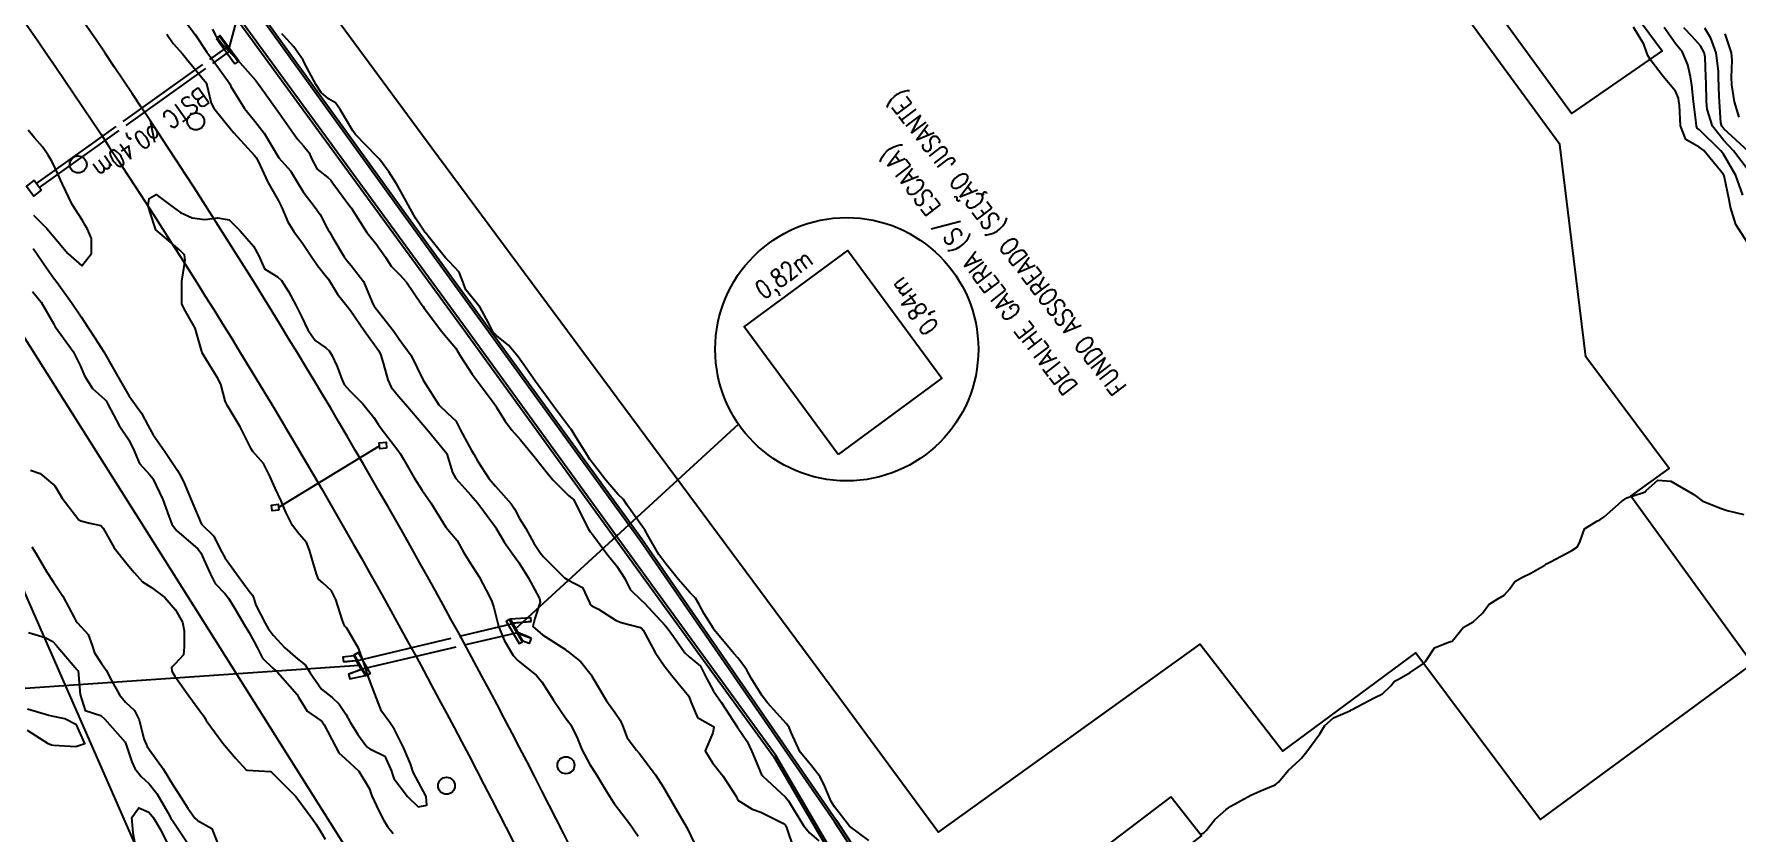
# Model space of a CAD drawing. Header units: metres. Extents: x 307586 to 320046, y 7427249 to 7434250.
# Drawn here: x 317847.4 to 317986.5, y 7431368.7 to 7431434 of the extents above; entities that cross this region are included whole.
import ezdxf

# ---------------------------------------------------------------- set-up
doc = ezdxf.new("R2010")
doc.units = ezdxf.units.M
doc.header["$MEASUREMENT"] = 0
doc.linetypes.add('CONTINUO', pattern=[0])
doc.linetypes.add('TRACEJADO', pattern=[8.7, 8, -0.7])
for name, color, linetype in [('ALA', 45, 'Continuous'), ('BUEIRO', 151, 'Continuous'), ('Canaleta de Drenagem', 151, 'Continuous'), ('Curvas de Nivel 1m', 11, 'Continuous'), ('Curvas de Nivel 5m', 15, 'Continuous'), ('DETALHES', 45, 'Continuous'), ('Divisa', 42, 'FENCELINE2'), ('Edificações', 30, 'Continuous'), ('Hidrografia', 140, 'Continuous'), ('Linha Férrea', 20, 'Continuous'), ('Portico', 45, 'Continuous'), ('Postes', 20, 'Continuous'), ('TEXTO', 45, 'Continuous'), ('Vias Primárias', 230, 'Continuous')]:
    doc.layers.add(name, color=color, linetype=linetype)
doc.styles.add('ROMANS', font='romans', dxfattribs={"height": 0.2})
doc.linetypes.add('FENCELINE2', pattern='A,0.25,-0.1,[132,ltypeshp.shx,S=0.1,R=0,X=-0.1,Y=0],-0.1,1', length=1.45)

msp = doc.modelspace()

# ---------------------------------------------------------------- linework, layer by layer
at = {"layer": 'ALA', "linetype": 'CONTINUO'}
for points in [[(317873.55, 7431383.18, 744.07), (317872.66, 7431383.09, 743.33), (317872.71, 7431382.69, 743.33)], [(317872.71, 7431382.69, 743.33), (317873.77, 7431382.81, 744.12)], [(317873.73, 7431382.77, 743.36), (317872.71, 7431382.69, 743.33)], [(317873.1, 7431381.7, 743.49), (317874.11, 7431382.1, 743.73)], [(317874.2, 7431382.07, 744.1), (317873.1, 7431381.7, 743.49)], [(317873.1, 7431381.7, 743.49), (317873.22, 7431381.32, 743.49), (317874.5, 7431381.57, 744.06)]]:
    msp.add_polyline3d(points, dxfattribs=at)
at = {"layer": 'BUEIRO', "linetype": 'TRACEJADO', "flags": 128}
for points in [[(317847.63, 7431421.75), (317863.27, 7431432.95)], [(317847.87, 7431421.43), (317863.51, 7431432.63)], [(317873.73, 7431382.77), (317886.54, 7431385.83)], [(317874.11, 7431382.1), (317886.96, 7431385.1)]]:
    msp.add_lwpolyline(points, dxfattribs=at)
at = {"layer": 'BUEIRO', "linetype": 'CONTINUO'}
for points in [[(317862.32, 7431433.61, 742.12), (317862.58, 7431433.8, 742.09), (317864.09, 7431431.71, 742.14), (317863.83, 7431431.54, 742.12)], [(317862.32, 7431433.61, 742.12), (317863.83, 7431431.54, 742.12)], [(317864.09, 7431431.71, 742.14), (317864.16, 7431431.74, 741.44), (317862.6, 7431433.85, 741.46), (317862.58, 7431433.8, 742.09)], [(317847.44, 7431422.02, 742.87), (317846.81, 7431421.55, 742.88), (317847.4, 7431420.71, 742.86), (317848.03, 7431421.2, 742.89)], [(317847.44, 7431422.02, 742.87), (317848.03, 7431421.2, 742.89)], [(317886.25, 7431386.19, 744.29), (317885.99, 7431386.01, 744.28), (317887.05, 7431384.18, 744.29), (317887.32, 7431384.33, 744.29)], [(317887.32, 7431384.33, 744.29), (317886.25, 7431386.19, 744.29)], [(317886.25, 7431386.19, 744.29), (317886.35, 7431386.18, 744.05), (317886.48, 7431385.89, 744.01), (317886.95, 7431385.05, 744.04), (317887.35, 7431384.38, 743.9), (317887.32, 7431384.33, 744.29)], [(317888.04, 7431386, 743.23), (317888.01, 7431386.3, 743.23), (317886.35, 7431386.18, 744.05)], [(317886.48, 7431385.89, 744.01), (317888.04, 7431386, 743.23)], [(317888.04, 7431386, 743.23), (317886.54, 7431385.83, 743.19)], [(317886.48, 7431385.89, 744.01), (317886.54, 7431385.83, 743.19), (317886.96, 7431385.1, 743.11), (317886.95, 7431385.05, 744.04)], [(317886.95, 7431385.05, 744.04), (317888.03, 7431384.63, 743.28)], [(317888.03, 7431384.63, 743.28), (317886.96, 7431385.1, 743.11)], [(317888.03, 7431384.63, 743.28), (317887.86, 7431384.19, 743.28), (317887.35, 7431384.38, 743.9)], [(317873.58, 7431383.27, 744.31), (317873.55, 7431383.18, 744.07), (317873.77, 7431382.81, 744.12), (317874.2, 7431382.07, 744.1), (317874.5, 7431381.57, 744.06), (317874.57, 7431381.56, 744.31)], [(317873.58, 7431383.27, 744.31), (317873.9, 7431383.45, 744.32), (317874.89, 7431381.75, 744.32), (317874.57, 7431381.56, 744.31)], [(317873.58, 7431383.27, 744.31), (317874.57, 7431381.56, 744.31)], [(317873.77, 7431382.81, 744.12), (317873.73, 7431382.77, 743.36), (317874.11, 7431382.1, 743.73), (317874.2, 7431382.07, 744.1)]]:
    msp.add_polyline3d(points, dxfattribs=at)
at = {"layer": 'Canaleta de Drenagem'}
for points in [[(317711.35, 7431642.24), (317738.13, 7431605.86), (317763.76, 7431571.78), (317776.08, 7431555.15), (317781.59, 7431546.59), (317786.01, 7431540.72), (317803.2, 7431518.55), (317828.62, 7431483.24), (317852.68, 7431450.67), (317882.51, 7431409.85), (317897.99, 7431388.52), (317907.86, 7431374.93), (317912.28, 7431367.41), (317922.62, 7431349.98), (317925.54, 7431345.86), (317926.4, 7431343.8), (317929.11, 7431338.36), (317934.57, 7431329.3), (317939.1, 7431318.05), (317940.7, 7431313.98), (317939.8, 7431313)], [(317732.78, 7431616.4), (317736.06, 7431612.49), (317738.72, 7431608.62), (317740.08, 7431606.21), (317742.14, 7431604.63), (317743.04, 7431602.43), (317747.85, 7431596.47), (317762.18, 7431577.19), (317764.51, 7431573.4), (317768.98, 7431567.77), (317775.53, 7431557.96), (317779.06, 7431552.98), (317782.37, 7431548.06), (317800.11, 7431525.98), (317823.75, 7431494.03), (317849.03, 7431459.11), (317877.77, 7431419.31), (317897.08, 7431392.73), (317912.99, 7431369.75), (317923.93, 7431352.98), (317928.48, 7431344.42), (317934.47, 7431334.71), (317943.39, 7431314.72), (317944.78, 7431314.29)]]:
    msp.add_lwpolyline(points, dxfattribs=at)
at = {"layer": 'Curvas de Nivel 1m', "flags": 128}
for points, elevation in [([(317859.57, 7431435.26), (317860.58, 7431433.93), (317861.54, 7431432.48), (317861.78, 7431432.16), (317861.97, 7431431.91), (317863.22, 7431430.18), (317863.42, 7431429.89), (317863.44, 7431429.83), (317863.5, 7431429.67), (317864.61, 7431427.88), (317865.47, 7431426.84), (317866.21, 7431425.86), (317867.43, 7431423.85), (317868.38, 7431422.79), (317868.96, 7431421.83), (317869.4, 7431421.07), (317870.38, 7431419.81), (317870.8, 7431419.23), (317871.37, 7431418.1), (317871.48, 7431417.91), (317871.56, 7431417.8), (317871.84, 7431417.31), (317872.77, 7431415.78), (317873.01, 7431415.45), (317873.33, 7431415.07), (317874.33, 7431413.76), (317875.11, 7431411.94), (317875.2, 7431411.75), (317875.29, 7431411.62), (317876.8, 7431409.73), (317876.98, 7431409.45), (317877.26, 7431409.04), (317878.24, 7431407.71), (317879.21, 7431405.7), (317880.49, 7431403.69), (317881.19, 7431403.01), (317881.89, 7431402.38), (317882.24, 7431401.66), (317883.15, 7431399.94), (317883.34, 7431399.65), (317883.66, 7431399.12), (317884.61, 7431397.64), (317885.11, 7431397.04), (317886.39, 7431395.61), (317886.67, 7431395.19), (317887.08, 7431394.41), (317887.59, 7431393.59), (317888.26, 7431392.39), (317888.79, 7431391.58), (317889.05, 7431391.27), (317890.76, 7431389.56), (317891.02, 7431389.38), (317892.24, 7431388.77), (317892.81, 7431387.53), (317892.86, 7431387.39), (317893, 7431387.28), (317893.53, 7431387), (317894.99, 7431386.07), (317895.38, 7431385.9), (317896.98, 7431385.51), (317897.03, 7431385.48), (317897.19, 7431385.27), (317898.17, 7431383.47), (317898.94, 7431382.35), (317899.64, 7431381.45), (317900.91, 7431379.88), (317901.09, 7431379.44), (317901.62, 7431378.16), (317902.88, 7431377.45), (317902.92, 7431377.41), (317902.95, 7431377.34), (317902.88, 7431376.9), (317902.26, 7431375.42), (317902.85, 7431374.44), (317903.7, 7431373.4), (317904.82, 7431371.66), (317904.89, 7431371.46), (317904.93, 7431371.39), (317906.1, 7431370.67), (317906.8, 7431370.41), (317908.6, 7431369.53), (317908.78, 7431369.39), (317908.82, 7431369.34), (317908.86, 7431369.26), (317909.51, 7431367.33)], 742), ([(317858.27, 7431433.96), (317858.79, 7431433.2), (317859.54, 7431432.34), (317859.89, 7431431.94), (317861.5, 7431429.94), (317861.52, 7431429.92), (317861.9, 7431428.33), (317862.11, 7431427.91), (317863.46, 7431426.22), (317863.75, 7431425.89), (317865.43, 7431424.03), (317865.56, 7431423.87), (317865.72, 7431423.58), (317866.51, 7431421.86), (317867.39, 7431420.33), (317867.63, 7431419.85), (317868.17, 7431418.63), (317868.65, 7431417.83), (317869.35, 7431416.89), (317870.07, 7431415.81), (317870.57, 7431415.05), (317871.32, 7431414.14), (317871.47, 7431413.95), (317871.57, 7431413.8), (317872.22, 7431412.71), (317872.98, 7431411.77), (317873.29, 7431411.38), (317874.38, 7431409.76), (317875.25, 7431408.57), (317875.59, 7431408.09), (317875.75, 7431407.74), (317875.97, 7431407), (317876.32, 7431405.73), (317876.6, 7431405.12), (317877.2, 7431404.38), (317877.79, 7431403.71), (317879.18, 7431402.07), (317879.5, 7431401.7), (317881.14, 7431399.71), (317881.16, 7431399.68), (317881.62, 7431398.16), (317881.89, 7431397.67), (317883.1, 7431396.3), (317883.68, 7431395.64), (317885.07, 7431393.77), (317885.13, 7431393.69), (317885.16, 7431393.63), (317885.87, 7431392.43), (317886.46, 7431391.61), (317887.04, 7431390.81), (317887.79, 7431389.59), (317888.71, 7431387.88), (317888.78, 7431387.58), (317888.34, 7431386.23), (317888.17, 7431385.59), (317888.97, 7431384.89), (317890.83, 7431383.69), (317890.95, 7431383.6), (317891.01, 7431383.56), (317892.09, 7431382.69), (317892.93, 7431381.63), (317892.99, 7431381.53), (317893.07, 7431381.39), (317894.19, 7431379.52), (317894.89, 7431378.52), (317895.32, 7431377.94), (317895.5, 7431377.5), (317895.87, 7431376.49), (317896.65, 7431375.48), (317896.86, 7431375.25), (317898.2, 7431373.47), (317898.82, 7431372.5), (317899.42, 7431371.45), (317900.33, 7431369.9), (317900.6, 7431369.44), (317900.78, 7431369.11), (317901.32, 7431367.98)], 743), ([(317862, 7431434.35), (317862.23, 7431433.91), (317862.78, 7431433.14), (317863.54, 7431432.37), (317864.03, 7431431.89), (317865.51, 7431430.19), (317865.77, 7431429.87), (317866.53, 7431428.82), (317867.2, 7431427.85), (317867.48, 7431427.46), (317868.63, 7431425.83), (317868.97, 7431425.35), (317869.44, 7431424.84), (317869.89, 7431424.27), (317870.09, 7431423.81), (317870.55, 7431422.94), (317871.42, 7431422.24), (317871.66, 7431422.04), (317871.83, 7431421.79), (317873.14, 7431420.02), (317873.32, 7431419.77), (317873.35, 7431419.74), (317873.38, 7431419.69), (317874.62, 7431417.76), (317875.35, 7431416.86), (317876.14, 7431415.74), (317876.59, 7431415), (317877.32, 7431414.29), (317877.84, 7431413.71), (317879.06, 7431411.94), (317879.22, 7431411.7), (317879.29, 7431411.59), (317880.72, 7431409.69), (317881.26, 7431409.05), (317881.88, 7431408.3), (317882.27, 7431407.66), (317883.22, 7431406.2), (317883.63, 7431405.65), (317884.92, 7431403.91), (317885.12, 7431403.63), (317885.19, 7431403.51), (317885.9, 7431402.34), (317886.47, 7431401.61), (317887.16, 7431400.83), (317888.16, 7431399.59), (317889.13, 7431398.39), (317889.8, 7431397.57), (317891.11, 7431396.26), (317891.49, 7431395.94), (317891.7, 7431395.55), (317892.3, 7431394.33), (317892.72, 7431393.54), (317892.86, 7431393.32), (317893.07, 7431393.07), (317894.22, 7431391.52), (317895.04, 7431390.5), (317895.68, 7431389.5), (317896.13, 7431388.6), (317897.01, 7431387.74), (317897.3, 7431387.48), (317898.98, 7431385.67), (317899.16, 7431385.46), (317899.66, 7431384.77), (317900.59, 7431383.44), (317900.95, 7431383.11), (317901.86, 7431382.35), (317902.33, 7431381.42), (317902.92, 7431380.31), (317903.55, 7431379.4), (317904.88, 7431377.39), (317905.69, 7431376.19), (317906.07, 7431375.37), (317906.84, 7431373.54), (317906.96, 7431373.36), (317908.82, 7431371.64), (317909.06, 7431371.34), (317909.48, 7431370.66), (317910.29, 7431369.32), (317910.78, 7431368.73), (317911.53, 7431368.07)], 741), ([(317915.62, 7431368.1), (317914.78, 7431368.73), (317914.05, 7431369.28), (317912.81, 7431370.85), (317912.54, 7431371.29), (317912.04, 7431372.51), (317911.66, 7431373.31), (317910.85, 7431374.32), (317910.02, 7431375.33), (317909.28, 7431376.93), (317909.12, 7431377.34), (317908.89, 7431377.63), (317907.35, 7431379.36), (317906.91, 7431379.92), (317906.01, 7431381.37), (317905.63, 7431382.07), (317904.95, 7431382.99), (317904.59, 7431383.39), (317902.98, 7431385.32), (317902.92, 7431385.41), (317902.18, 7431386.61), (317901.74, 7431387.43), (317901.46, 7431387.89), (317901.01, 7431388.35), (317900.05, 7431389.45), (317899.04, 7431390.7), (317898.46, 7431391.47), (317897.62, 7431392.92), (317897.32, 7431393.48), (317897.08, 7431393.81), (317895.89, 7431395.5), (317895.57, 7431395.96), (317895.11, 7431396.39), (317894.13, 7431397.52), (317893.14, 7431398.84), (317892.83, 7431399.22), (317892.63, 7431399.54), (317891.7, 7431401.01), (317891.38, 7431401.56), (317891.3, 7431401.69), (317891.18, 7431401.84), (317889.87, 7431403.57), (317889.21, 7431404.48), (317888.39, 7431405.59), (317887.24, 7431407.21), (317886.97, 7431407.6), (317886.18, 7431408.55), (317885.26, 7431409.29), (317884.94, 7431409.63), (317884.54, 7431410.38), (317883.87, 7431411.64), (317883.3, 7431412.35), (317882.71, 7431413.06), (317882.47, 7431413.66), (317882.16, 7431414.51), (317881.33, 7431415.4), (317881.05, 7431415.68), (317879.74, 7431417.31), (317879.43, 7431417.7), (317879.36, 7431417.79), (317878.6, 7431418.93), (317878.16, 7431419.72), (317877.4, 7431421.1), (317877.03, 7431421.73), (317876.41, 7431422.72), (317875.64, 7431423.75), (317875.44, 7431423.97), (317873.69, 7431425.77), (317873.46, 7431426.05), (317872.42, 7431427.79), (317872.04, 7431428.35), (317871.49, 7431428.68), (317870.87, 7431429.18), (317870.48, 7431429.81), (317869.53, 7431431.58), (317869.4, 7431431.82), (317868.64, 7431432.93), (317867.8, 7431433.85), (317867.67, 7431433.97)], 741), ([(317987.37, 7431416.96), (317986.45, 7431418.42), (317986.01, 7431419.82), (317985.9, 7431420.43), (317985.5, 7431422.37), (317985.48, 7431422.43), (317985.44, 7431422.49), (317983.85, 7431424.45), (317983.47, 7431424.73), (317982.36, 7431425.36), (317981.94, 7431426.47), (317981.84, 7431428.14), (317981.81, 7431428.48), (317981.77, 7431428.73), (317981.52, 7431429.3), (317980.52, 7431430.49), (317979.55, 7431431.77), (317979.27, 7431432.22), (317979.17, 7431432.51), (317978.94, 7431433.13), (317978.09, 7431434.52)], 742), ([(317987.03, 7431420.8), (317986.45, 7431422.42), (317985.46, 7431424.14), (317985.22, 7431424.43), (317983.48, 7431426.13), (317983.31, 7431426.28), (317983.25, 7431426.45), (317983.22, 7431426.72), (317983.01, 7431428.46), (317982.86, 7431429.79), (317982.75, 7431430.46), (317982.54, 7431431.46), (317982.1, 7431432.47), (317981.86, 7431432.77), (317981.56, 7431433.13), (317980.59, 7431434.49)], 743), ([(317987.45, 7431422.85), (317986.26, 7431424.42), (317985.47, 7431425.26), (317984.56, 7431426.44), (317984.11, 7431427.84), (317984.06, 7431428.44), (317984.02, 7431429.96), (317984, 7431430.45), (317983.94, 7431432.06), (317983.87, 7431432.45), (317983.57, 7431432.99), (317982.88, 7431433.76), (317982.21, 7431434.47)], 744), ([(317986.74, 7431427.17), (317986.35, 7431428.42), (317986.13, 7431429.82), (317986.11, 7431430.42), (317986.15, 7431431.83), (317986.09, 7431432.42), (317985.58, 7431433.99)], 746), ([(317847.37, 7431419.18), (317848.48, 7431418.07), (317849.35, 7431417.05), (317850.17, 7431416.05), (317851.32, 7431415.04), (317852.11, 7431416.03), (317852.12, 7431417.26), (317851.78, 7431418.03), (317851.63, 7431418.3), (317851.37, 7431418.73), (317850.54, 7431420.05), (317849.76, 7431421.7), (317849.59, 7431422.06), (317849.42, 7431422.43), (317848.89, 7431423.53), (317848.59, 7431424.07), (317848.12, 7431424.76), (317847.45, 7431425.48), (317846.94, 7431426.1)], 743), ([(317847.34, 7431416.46), (317847.61, 7431416.08), (317848.25, 7431415.15), (317849.01, 7431414.06), (317849.31, 7431413.67), (317850.49, 7431412.05), (317851.28, 7431410.86), (317851.81, 7431410.03), (317852.39, 7431409.16), (317853.13, 7431408.01), (317853.24, 7431407.83), (317854.27, 7431406), (317855.2, 7431404.4), (317855.36, 7431404.16), (317855.5, 7431403.99), (317856.2, 7431402.99), (317856.74, 7431401.97), (317857.16, 7431401.24), (317858.05, 7431399.95), (317859.13, 7431398.33), (317859.37, 7431397.94), (317859.62, 7431397.43), (317860.27, 7431395.93), (317861.07, 7431394), (317861.1, 7431393.95), (317861.13, 7431393.92), (317862.12, 7431392.96), (317862.64, 7431391.9), (317863.04, 7431391.15), (317863.96, 7431389.88), (317865.01, 7431388.46), (317865.28, 7431388.14), (317865.37, 7431387.86), (317865.53, 7431387.32), (317866.3, 7431385.85), (317866.55, 7431385.43), (317866.96, 7431384.88), (317867.91, 7431383.83), (317868.94, 7431382.95), (317869.56, 7431382.44), (317869.97, 7431381.81), (317870.91, 7431380.47), (317871.77, 7431379.79), (317872.36, 7431379.24), (317872.89, 7431378.42), (317873.26, 7431377.77), (317873.87, 7431376.76), (317874.61, 7431375.75), (317874.85, 7431375.59), (317876.09, 7431374.98), (317876.66, 7431373.72), (317876.69, 7431373.58), (317876.83, 7431373.16), (317877.93, 7431371.71), (317878.8, 7431370.86), (317879.51, 7431370.98), (317879.47, 7431371.69), (317878.82, 7431372.87), (317878.39, 7431373.7), (317878.18, 7431374.36), (317877.61, 7431375.71), (317876.87, 7431377.18), (317876.48, 7431377.73), (317875.81, 7431378.66), (317875.4, 7431379.74), (317874.92, 7431381.01), (317874.65, 7431381.75), (317874.54, 7431382.15), (317873.95, 7431383.76), (317872.97, 7431385.45), (317872.82, 7431385.62), (317872.72, 7431385.77), (317872.59, 7431386.16), (317872.08, 7431387.78), (317871.72, 7431388.5), (317871.02, 7431389.14), (317870.67, 7431389.45), (317870.53, 7431389.8), (317870.32, 7431390.52), (317869.93, 7431391.81), (317869.68, 7431392.43), (317869.07, 7431393.12), (317868.54, 7431393.83), (317868, 7431394.92), (317867.6, 7431395.83), (317867.11, 7431396.87), (317866.68, 7431397.85), (317866.17, 7431398.89), (317865.31, 7431399.87), (317865.15, 7431400.1), (317864.26, 7431401.88), (317863.19, 7431403.66), (317863.11, 7431403.81), (317863.07, 7431403.89), (317862.67, 7431405.36), (317862.42, 7431405.9), (317861.24, 7431407.8), (317861.17, 7431407.92), (317861.13, 7431408.03), (317860.58, 7431409.93), (317859.7, 7431411.52), (317859.5, 7431411.94), (317859.5, 7431413.75), (317859.52, 7431413.94), (317859.77, 7431415.49), (317859.71, 7431415.94), (317859.34, 7431416.31), (317857.36, 7431417.96), (317856.87, 7431419.46), (317856.76, 7431419.97), (317856.82, 7431420.54), (317857.4, 7431420.85), (317858.61, 7431419.95), (317859.38, 7431419.38), (317860.34, 7431418.96), (317861.37, 7431418.81), (317862.42, 7431418.95), (317863.37, 7431418.78), (317864.27, 7431417.88), (317865.34, 7431416.63), (317865.79, 7431415.86), (317866.25, 7431414.79), (317867.32, 7431414.13), (317867.63, 7431413.84), (317868.2, 7431412.94), (317868.81, 7431411.82), (317869.28, 7431410.9), (317869.79, 7431409.81), (317870.39, 7431408.94), (317871.25, 7431408.34), (317871.54, 7431408.09), (317871.72, 7431407.79), (317872.2, 7431406.81), (317872.58, 7431405.78), (317872.77, 7431405.34), (317873.2, 7431404.86), (317874.29, 7431403.76), (317875.18, 7431402.64), (317875.53, 7431402.1), (317875.77, 7431401.74), (317877.15, 7431399.99), (317877.33, 7431399.72), (317877.61, 7431399.25), (317878.48, 7431397.71), (317879.11, 7431396.74), (317879.83, 7431395.69), (317881.07, 7431393.68), (317882, 7431392.6), (317882.52, 7431391.66), (317883.04, 7431390.77), (317883.79, 7431389.64), (317884.66, 7431387.98), (317884.83, 7431387.63), (317885, 7431387.13), (317885.36, 7431385.62), (317885.82, 7431384.47), (317886.31, 7431383.61), (317886.56, 7431383.21), (317886.94, 7431382.81), (317888.46, 7431381.58), (317888.92, 7431381.05), (317889.85, 7431379.57), (317890.89, 7431378.04), (317891.11, 7431377.78), (317891.28, 7431377.55), (317891.8, 7431376.48), (317892.18, 7431375.54), (317892.84, 7431374.3), (317893.36, 7431373.52), (317894.17, 7431372.17), (317894.56, 7431371.51), (317894.81, 7431371.13), (317896.06, 7431369.49), (317896.37, 7431369.07), (317896.77, 7431368.47)], 744), ([(317847.13, 7431398.34), (317847.91, 7431398.07), (317849.11, 7431397.07), (317849.73, 7431396.05), (317851.08, 7431394.29), (317851.24, 7431394.2), (317851.97, 7431394.03), (317852.88, 7431393.83), (317853.07, 7431393.62), (317853.98, 7431392), (317855.03, 7431390.68), (317855.59, 7431389.98), (317856.27, 7431389.22), (317857.01, 7431388.76), (317858.1, 7431387.95), (317858.99, 7431386.93), (317859.55, 7431385.93), (317859.68, 7431385.22), (317859.7, 7431383.93), (317859.62, 7431383.26), (317858.94, 7431382.54), (317858.65, 7431382.23), (317858.68, 7431381.94), (317858.93, 7431381.52), (317860.08, 7431379.93), (317860.89, 7431378.81), (317861.26, 7431378.28), (317861.49, 7431377.91), (317862.86, 7431376.05), (317862.99, 7431375.89), (317863.91, 7431374.81), (317864.76, 7431373.87), (317864.83, 7431373.84), (317866.73, 7431373.74), (317866.83, 7431373.69), (317868.71, 7431371.82), (317868.81, 7431371.7), (317870.21, 7431369.81), (317870.45, 7431369.47), (317870.77, 7431368.95), (317871.2, 7431368.22)], 746), ([(317942.79, 7431368.66), (317942.99, 7431368.73), (317943.17, 7431368.93), (317943.89, 7431369.83), (317944.81, 7431370.63), (317945.21, 7431370.9), (317946.82, 7431371.81), (317947.57, 7431372.13), (317948.83, 7431372.64), (317949.1, 7431372.86), (317949.87, 7431373.83), (317950.86, 7431374.73), (317950.92, 7431374.78), (317950.96, 7431374.84), (317951.41, 7431375.37), (317952.46, 7431376.82), (317952.62, 7431377.08), (317952.89, 7431377.49), (317953.58, 7431378.12), (317954.91, 7431378.7), (317954.97, 7431378.73), (317955.05, 7431378.79), (317956.92, 7431379.75), (317957.59, 7431380.09), (317958.27, 7431380.75), (317958.57, 7431381.11), (317958.94, 7431381.32), (317959.85, 7431381.82), (317960.95, 7431382.57), (317961.09, 7431382.72), (317961.85, 7431383.83), (317962.98, 7431384.3), (317963.28, 7431384.38), (317963.53, 7431384.68), (317964.18, 7431385.49), (317965, 7431385.96), (317965.76, 7431386.66), (317966.27, 7431387.39), (317967.02, 7431387.85), (317967.52, 7431388.14), (317967.96, 7431388.63), (317968.41, 7431389.26), (317969.04, 7431389.61), (317969.71, 7431389.95), (317970.85, 7431390.6), (317970.97, 7431390.69), (317971.05, 7431390.73), (317971.31, 7431390.85), (317973.07, 7431391.79), (317973.53, 7431392.1), (317973.74, 7431392.56), (317974.1, 7431393.55), (317975.1, 7431394.19), (317975.35, 7431394.3), (317975.7, 7431394.54), (317977.12, 7431395.8), (317977.56, 7431396.08), (317978.82, 7431396.5), (317979.05, 7431396.58), (317979.13, 7431396.68), (317980.09, 7431397.54), (317981.14, 7431397.46), (317982.88, 7431396.45), (317983.02, 7431396.35), (317983.12, 7431396.27), (317983.71, 7431395.85), (317985.11, 7431395.26), (317985.74, 7431395.05), (317987.11, 7431394.74)], 742), ([(317847.25, 7431392.08), (317847.56, 7431391.56), (317848.44, 7431390.07), (317849.01, 7431389.21), (317849.77, 7431388.05), (317850.71, 7431386.31), (317850.85, 7431386.04), (317850.97, 7431385.89), (317851.85, 7431384.92), (317852.17, 7431384.02), (317852.37, 7431383.44), (317852.94, 7431382.55), (317853.31, 7431382.01), (317853.76, 7431381.17), (317854.4, 7431379.99), (317854.9, 7431379.39), (317855.64, 7431378.73), (317856, 7431377.97), (317856.4, 7431376.42), (317856.59, 7431375.96), (317856.67, 7431375.78), (317856.85, 7431375.51), (317857.98, 7431373.95), (317858.82, 7431372.58), (317859.22, 7431371.94), (317859.99, 7431370.74), (317860.57, 7431369.92), (317860.78, 7431369.73), (317861.96, 7431369.09), (317862.4, 7431367.9)], 747), ([(317846.96, 7431385.08), (317848.34, 7431384.69), (317848.96, 7431384.36), (317849.22, 7431384.06), (317850.93, 7431382.08), (317850.95, 7431382.05), (317851.02, 7431381.95), (317851.18, 7431380.04), (317851.59, 7431378.73), (317852.89, 7431378.31), (317853.21, 7431378.01), (317854.86, 7431376.13), (317854.93, 7431375.99), (317855.4, 7431374.54), (317855.65, 7431373.98), (317856.17, 7431373.32), (317856.82, 7431372.74), (317857.45, 7431371.95), (317858.36, 7431370.38), (317858.61, 7431369.94), (317858.78, 7431369.67), (317859.92, 7431367.93)], 748), ([(317846.87, 7431377.11), (317848.53, 7431376.06), (317848.85, 7431375.92), (317849.02, 7431375.88), (317850.85, 7431375.79), (317851.57, 7431376.03), (317850.88, 7431377.54), (317849.93, 7431378.05), (317848.88, 7431378.25), (317848.63, 7431378.32), (317846.89, 7431378.82)], 748), ([(317855.67, 7431367.98), (317855.52, 7431368.73), (317855.41, 7431369.98), (317855.98, 7431370.78), (317856.79, 7431370.41), (317857.17, 7431369.96), (317857.78, 7431368.94), (317858.27, 7431367.94)], 749)]:
    msp.add_lwpolyline(points, dxfattribs=dict(at, elevation=elevation))
at = {"layer": 'Curvas de Nivel 5m', "elevation": 745, "flags": 128}
for points in [[(317987.46, 7431424.41), (317985.48, 7431426.21), (317985.31, 7431426.43), (317985.22, 7431426.7), (317985.11, 7431428.43), (317985.09, 7431428.86), (317985.04, 7431430.43), (317985.03, 7431430.94), (317984.86, 7431432.44), (317984.4, 7431433.62), (317983.93, 7431434.45)], [(317847.3, 7431412.93), (317848.01, 7431412.07), (317849.01, 7431410.32), (317849.15, 7431410.06), (317849.26, 7431409.91), (317850.63, 7431408.05), (317851.23, 7431406.85), (317851.54, 7431406.04), (317852.19, 7431405.01), (317853.19, 7431404.14), (317853.31, 7431404.01), (317853.46, 7431403.73), (317854.37, 7431402), (317855.16, 7431400.83), (317855.58, 7431399.98), (317856.05, 7431398.89), (317856.87, 7431397.96), (317857.12, 7431397.66), (317857.94, 7431395.95), (317858.44, 7431394.59), (317858.69, 7431393.94), (317859.07, 7431393.43), (317860.8, 7431391.92), (317861.05, 7431391.6), (317861.81, 7431389.91), (317862.21, 7431389.09), (317863.01, 7431388.27), (317863.32, 7431387.89), (317863.83, 7431387.04), (317864.51, 7431385.87), (317864.97, 7431385.12), (317865.42, 7431384.33), (317865.65, 7431383.86), (317866.09, 7431383), (317866.94, 7431382.17), (317867.31, 7431381.84), (317868.91, 7431380.04), (317869.04, 7431379.82), (317869.74, 7431378.66), (317870.88, 7431377.89), (317870.94, 7431377.85), (317870.97, 7431377.8), (317871.12, 7431377.56), (317872.05, 7431375.78), (317872.33, 7431375.26), (317872.84, 7431374.8), (317873.96, 7431373.76), (317874.82, 7431372.32), (317874.97, 7431371.9), (317875.02, 7431371.75), (317875.58, 7431370.52), (317875.99, 7431369.73), (317876.29, 7431369.24), (317876.77, 7431368.67)]]:
    msp.add_lwpolyline(points, dxfattribs=at)
at = {"layer": 'DETALHES'}
msp.add_lwpolyline([(317913.11, 7431399.63), (317905.43, 7431410.06), (317913.91, 7431416.29), (317921.58, 7431405.86)], close=True, dxfattribs=at)
msp.add_circle((317913.82, 7431408.22), 10.75, dxfattribs=at)
at = {"layer": 'Divisa'}
msp.add_lwpolyline([(317949.97, 7431101.59), (317946.28, 7431119.46), (317943.07, 7431141.33), (317943.57, 7431149.24), (317944.48, 7431165.77), (317945.02, 7431171.61), (317942.2, 7431180.64), (317937.6, 7431190.08), (317931.53, 7431203.1), (317926.22, 7431224.55), (317918.16, 7431254.88), (317905.71, 7431296.28), (317902.37, 7431307.15), (317885.11, 7431345.07), (317877.83, 7431359.73), (317858.59, 7431390.23), (317830.03, 7431435.45), (317821.23, 7431446.07), (317803.22, 7431471.14), (317768.79, 7431519.07), (317747.07, 7431548.14)], dxfattribs=at)
at = {"layer": 'Edificações'}
msp.add_lwpolyline([(317839.83, 7431479), (317879.91, 7431424.68), (317913.17, 7431379.83), (317921.32, 7431368.78), (317942.68, 7431384.15), (317949.44, 7431375.41), (317960.32, 7431383.44), (317970.51, 7431369.81), (317987.83, 7431382.53), (317977.87, 7431396.22), (317981.01, 7431398.49), (317974.19, 7431407.59), (317972.08, 7431424.95), (317935.99, 7431474.22)], dxfattribs=at)
for points in [[(317867.86, 7431230.01), (317803.66, 7431372.99), (317845.28, 7431391.46), (317908.08, 7431248.26)], [(317940.3, 7431371.67), (317929.4, 7431363.41), (317932.03, 7431360.11), (317942.81, 7431368.49)]]:
    msp.add_lwpolyline(points, close=True, dxfattribs=at)
at = {"layer": 'Hidrografia'}
msp.add_lwpolyline([(317953.61, 7431282.19, -0.028433), (317952.24, 7431286.18, 0.106927), (317948.54, 7431295.69), (317948.04, 7431299.17), (317944.67, 7431309.84), (317933.16, 7431334.41), (317928.3, 7431344.33), (317923.76, 7431352.88), (317912.82, 7431369.64), (317896.92, 7431392.62), (317877.61, 7431419.2), (317848.87, 7431459)], format="xyb", dxfattribs=at)
msp.add_lwpolyline([(317953.5, 7431272.79), (317949.66, 7431284.99), (317946.52, 7431296.87), (317947.05, 7431298.44), (317939.29, 7431318.13), (317934.75, 7431329.39), (317929.29, 7431338.45), (317926.59, 7431343.88), (317925.72, 7431345.95), (317922.79, 7431350.09), (317912.45, 7431367.51), (317908.03, 7431375.04), (317898.15, 7431388.63), (317882.67, 7431409.97), (317852.84, 7431450.79)], dxfattribs=at)
at = {"layer": 'Linha Férrea'}
for points in [[(317968.82, 7431091.59), (317958.06, 7431144.29), (317949.11, 7431188.18), (317938.51, 7431236.3), (317935.39, 7431248.97, 0.012509), (317924.08, 7431287.19, 0.015152), (317912.12, 7431320.69, 0.021613), (317892.48, 7431365.09, 0.037018), (317849.49, 7431437.84), (317832.65, 7431462.07), (317810.12, 7431492.78), (317786.41, 7431524.99), (317759.13, 7431562.2)], [(317755.92, 7431559.85), (317783.21, 7431522.64), (317806.91, 7431490.43), (317829.41, 7431459.75), (317846.23, 7431435.57, -0.037018), (317888.92, 7431363.32, -0.021613), (317908.42, 7431319.24, -0.015152), (317920.3, 7431285.97, -0.012509), (317931.55, 7431247.94), (317934.76, 7431235.4), (317945.34, 7431187.36), (317954.28, 7431142.87), (317965.17, 7431090.38)]]:
    msp.add_lwpolyline(points, format="xyb", dxfattribs=at)
at = {"layer": 'Portico'}
msp.add_lwpolyline([(317867.41, 7431395.32), (317875.65, 7431400.34)], dxfattribs=at)
for points in [[(317876.23, 7431400.15), (317875.68, 7431400.1), (317875.63, 7431400.58), (317876.18, 7431400.63)], [(317867.43, 7431395.08), (317866.88, 7431395.02), (317866.83, 7431395.5), (317867.38, 7431395.56)]]:
    msp.add_lwpolyline(points, close=True, dxfattribs=at)
at = {"layer": 'Postes'}
for centre in [(317860.64, 7431426.83), (317851.03, 7431423.31), (317890.88, 7431374.25), (317881.12, 7431372.58)]:
    msp.add_circle(centre, 0.694, dxfattribs=at)
at = {"layer": 'TEXTO'}
for p, q in [((317863.36, 7431432.78), (317866.77, 7431445.54)), ((317886.77, 7431385.4), (317904.97, 7431402.11)), ((317873.98, 7431382.39), (317706.07, 7431370.91))]:
    msp.add_line(p, q, dxfattribs=at)
at = {"layer": 'Vias Primárias', "elevation": 749.3}
msp.add_lwpolyline([(317969.23, 7431447.75), (317980.44, 7431432.6), (317973.04, 7431427.46), (317941.92, 7431470.13)], dxfattribs=at)
msp.add_lwpolyline([(317969.23, 7431447.75), (317980.44, 7431432.6), (317973.04, 7431427.46), (317941.92, 7431470.13)], dxfattribs=at)

# ---------------------------------------------------------------- texts
at = {"layer": 'DETALHES', "style": 'ROMANS', "width": 0.8}
for s, rotation, p in [('FUNDO ASSOREADO (SEÇÃO JUSANTE)', 127.3706, (317936.78, 7431405.19)), ('DETALHE GALERIA (S/ ESCALA)', 127.3706, (317932.76, 7431405.23)), ('0,82m', 36.3843, (317907.05, 7431412.23)), ('0,84m', 125.8427, (317921.4, 7431410.09))]:
    msp.add_text(s, height=1.5, rotation=rotation, dxfattribs=at).set_placement(p)
at = {"layer": 'TEXTO', "style": 'ROMANS', "width": 0.8}
msp.add_text('BSTC Ø0,40m', height=1.5, rotation=216, dxfattribs=at).set_placement((317860.99, 7431429.69))

doc.saveas('drawing.dxf')
